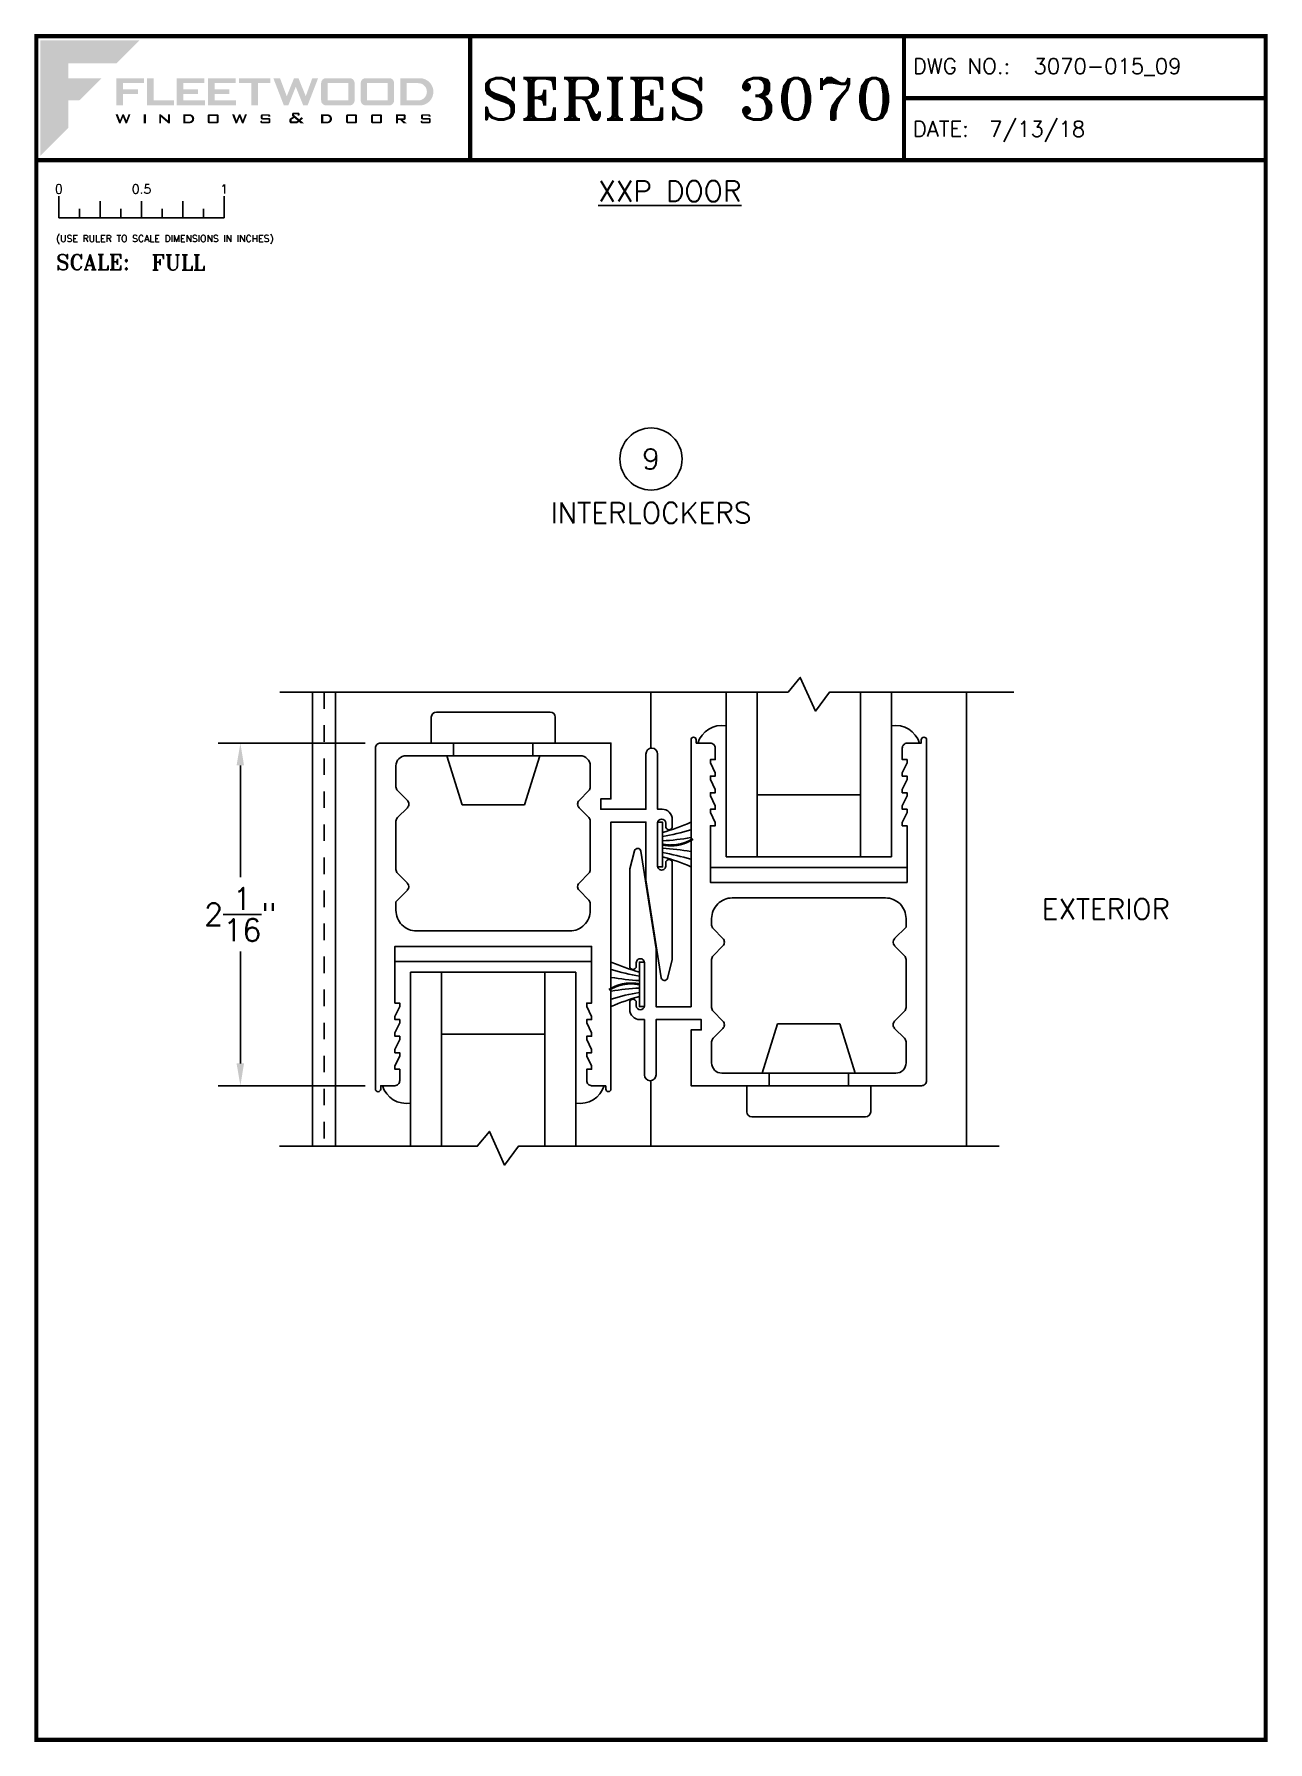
# Paper-space layout 'DETAIL 9' of a CAD drawing. Extents: x 0.3 to 7.8, y 0.1 to 10.4.
# The model-space entities are those that its viewports show. They can reach past a viewport. Long polylines and large blocks are cut down to what shows.
import ezdxf
from ezdxf.enums import TextEntityAlignment as Align

# ---------------------------------------------------------------- set-up
doc = ezdxf.new("R2010")
doc.units = 0
doc.header["$MEASUREMENT"] = 0
doc.linetypes.add('HIDDEN', pattern=[0.075, 0.05, -0.025])
doc.layers.get('0').update_dxf_attribs({"linetype": 'CONTINUOUS'})
doc.layers.get('DEFPOINTS').update_dxf_attribs({"color": 1, "linetype": 'CONTINUOUS'})
for name, color, linetype in [('DIM', 7, 'CONTINUOUS'), ('FRAME', 1, 'CONTINUOUS'), ('GLASS-VINYL', 7, 'CONTINUOUS'), ('MISC', 7, 'CONTINUOUS'), ('SASH', 5, 'CONTINUOUS'), ('SEAL', 7, 'CONTINUOUS'), ('SILL-PAN', 7, 'CONTINUOUS'), ('TEXT', 7, 'CONTINUOUS'), ('VENT', 5, 'CONTINUOUS')]:
    doc.layers.add(name, color=color, linetype=linetype)
doc.layers.add('VP', color=40, linetype='CONTINUOUS', plot=False)
doc.layers.get('VP').off()
doc.styles.add('ROMANS', font='romans')
doc.styles.add('ROMANT', font='romant')
doc.styles.add('SIMPLEX-094', font='simplex.shx', dxfattribs={"height": 0.094})
doc.styles.get("Standard").update_dxf_attribs({"font": 'simplex.shx'})
doc.dimstyles.new('FULL SCALE', dxfattribs={"dimscale": 0.75, "dimtxt": 0.18, "dimasz": 0.18, "dimexe": 0.18, "dimexo": 0.125, "dimgap": 0.09, "dimtad": 0, "dimtih": 1, "dimtoh": 1, "dimdec": 4, "dimzin": 0, "dimdsep": 46, "dimlunit": 4, "dimtxsty": 'Standard', "dimcen": 0.09, "dimadec": 0, "dimazin": 0, "dimtfac": 1, "dimtdec": 4, "dimtofl": 0, "dimtmove": 0, "dimatfit": 3, "dimfxl": 0, "dimtolj": 1, "dimtzin": 0, "dimarcsym": 0})

# ---------------------------------------------------------------- blocks, each defined once
blk = doc.blocks.new('*D70')
at = {"layer": 'DEFPOINTS', "color": 0}
for p in [(2.396, 6.158), (1.548, 4.084), (2.397, 4.084)]:
    blk.add_point(p, dxfattribs=at)
at = {"layer": 'TEXT', "color": 0, "lineweight": -2}
for p, q in [((2.302, 6.158), (1.413, 6.158)), ((1.548, 6.023), (1.548, 5.346)), ((1.548, 4.219), (1.548, 4.896)), ((2.303, 4.084), (1.413, 4.084))]:
    blk.add_line(p, q, dxfattribs=at)
at = {"layer": 'TEXT', "color": 0}
for points in [[(1.525, 6.023), (1.57, 6.023), (1.548, 6.158)], [(1.525, 4.219), (1.57, 4.219), (1.548, 4.084)]]:
    blk.add_solid(points, dxfattribs=at)
at = {"layer": 'TEXT', "color": 0, "insert": (1.548, 5.121), "char_height": 0.135, "attachment_point": 5}
blk.add_mtext('\\A1;2{\\H1x;\\S1/16;}"', dxfattribs=at)
blk = doc.blocks.new('Fleetwood_Logo_6-10-15')
h = blk.add_hatch(color=154)
h.dxf.hatch_style = 1
h.paths.add_polyline_path([(0.2526, -0.0017), (0.0019, -0.0017), (0.0019, -0.2942), (0.0725, -0.2236), (0.0725, -0.1535), (0.1007, -0.1535), (0.1567, -0.0976), (0.0725, -0.0976), (0.0725, -0.0596), (0.1946, -0.0596)])
h = blk.add_hatch(color=251)
h.dxf.hatch_style = 1
h.paths.add_polyline_path([(0.2487, -0.1256), (0.2112, -0.1256), (0.2112, -0.1102), (0.2647, -0.1102), (0.2647, -0.0976), (0.1946, -0.0976), (0.1946, -0.1667), (0.2112, -0.1667), (0.2112, -0.1377), (0.2487, -0.1377)])
h = blk.add_hatch(color=251)
h.dxf.hatch_style = 1
h.paths.add_polyline_path([(0.2886, -0.0976), (0.272, -0.0976), (0.272, -0.1667), (0.3401, -0.1667), (0.3401, -0.1535), (0.2886, -0.1535)])
h = blk.add_hatch(color=251)
h.dxf.hatch_style = 1
h.paths.add_polyline_path([(0.4175, -0.0976), (0.3474, -0.0976), (0.3474, -0.1667), (0.4185, -0.1667), (0.4185, -0.1534), (0.364, -0.1534), (0.364, -0.1377), (0.4015, -0.1377), (0.4015, -0.1256), (0.364, -0.1256), (0.364, -0.1102), (0.4175, -0.1102)])
h = blk.add_hatch(color=251)
h.dxf.hatch_style = 1
h.paths.add_polyline_path([(0.4965, -0.0976), (0.4264, -0.0976), (0.4264, -0.1667), (0.4975, -0.1667), (0.4975, -0.1534), (0.443, -0.1534), (0.443, -0.1377), (0.4804, -0.1377), (0.4804, -0.1256), (0.443, -0.1256), (0.443, -0.1102), (0.4965, -0.1102)])
h = blk.add_hatch(color=251)
h.dxf.hatch_style = 1
h.paths.add_polyline_path([(0.5842, -0.0976), (0.5054, -0.0976), (0.5054, -0.1102), (0.5365, -0.1102), (0.5365, -0.1667), (0.5531, -0.1667), (0.5531, -0.1102), (0.5842, -0.1102)])
h = blk.add_hatch(color=251)
h.dxf.hatch_style = 1
h.paths.add_polyline_path([(0.6089, -0.0976), (0.5921, -0.0976), (0.6188, -0.1667), (0.63, -0.1667), (0.6489, -0.1192), (0.6679, -0.1667), (0.6789, -0.1667), (0.7056, -0.0976), (0.6908, -0.0976), (0.6742, -0.1433), (0.6558, -0.0976), (0.6446, -0.0976), (0.6261, -0.1433)])
h = blk.add_hatch(color=251)
h.dxf.hatch_style = 1
h.paths.add_polyline_path([(0.7853, -0.0976), (0.726, -0.0976, 0.414214), (0.7133, -0.1102), (0.7133, -0.154, 0.414214), (0.726, -0.1667), (0.7853, -0.1667, 0.414214), (0.798, -0.154), (0.798, -0.1102, 0.414214)])
h.paths.add_polyline_path([(0.7819, -0.1102), (0.7819, -0.154), (0.7294, -0.154), (0.7294, -0.1102)], flags=16)
h = blk.add_hatch(color=251)
h.dxf.hatch_style = 1
h.paths.add_polyline_path([(0.8856, -0.0976), (0.8262, -0.0976, 0.414214), (0.8136, -0.1102), (0.8136, -0.154, 0.414214), (0.8262, -0.1667), (0.8856, -0.1667, 0.414214), (0.8982, -0.154), (0.8982, -0.1102, 0.414214)])
h.paths.add_polyline_path([(0.8822, -0.1102), (0.8822, -0.154), (0.8296, -0.154), (0.8296, -0.1102)], flags=16)
h = blk.add_hatch(color=251)
h.dxf.hatch_style = 1
h.paths.add_polyline_path([(0.9632, -0.0976), (0.914, -0.0976), (0.914, -0.1667), (0.9632, -0.1667, 1)])
h.paths.add_polyline_path([(0.9301, -0.1102), (0.9593, -0.1102, -1), (0.9593, -0.154), (0.9301, -0.154)], flags=16)
h = blk.add_hatch(color=7)
h.dxf.hatch_style = 1
h.paths.add_polyline_path([(0.2301, -0.1891), (0.2251, -0.1891), (0.2196, -0.2043), (0.2134, -0.1891), (0.2097, -0.1891), (0.2035, -0.2043), (0.1978, -0.1891), (0.1922, -0.1891), (0.2011, -0.2121), (0.2048, -0.2121), (0.2112, -0.1963), (0.2175, -0.2121), (0.2212, -0.2121)])
h = blk.add_hatch(color=7)
h.dxf.hatch_style = 1
h.paths.add_polyline_path([(0.2691, -0.1891), (0.2637, -0.1891), (0.2637, -0.2118), (0.2637, -0.2121), (0.2691, -0.2121)])
h = blk.add_hatch(color=7)
h.dxf.hatch_style = 1
h.paths.add_polyline_path([(0.3077, -0.1964), (0.3259, -0.2121), (0.3298, -0.2121), (0.3298, -0.1891), (0.325, -0.1891), (0.325, -0.2047), (0.3067, -0.1891), (0.3029, -0.1891), (0.3029, -0.2121), (0.3077, -0.2121)])
h = blk.add_hatch(color=7)
h.dxf.hatch_style = 1
h.paths.add_polyline_path([(0.3801, -0.1891), (0.3637, -0.1891), (0.3637, -0.2121), (0.3801, -0.2121, 1)])
h.paths.add_polyline_path([(0.3691, -0.2079), (0.3691, -0.1933), (0.3788, -0.1933, -1), (0.3788, -0.2079)], flags=16)
h = blk.add_hatch(color=7)
h.dxf.hatch_style = 1
h.paths.add_polyline_path([(0.4537, -0.2079), (0.4537, -0.1933, 0.414214), (0.4495, -0.1891), (0.4297, -0.1891, 0.414214), (0.4255, -0.1933), (0.4255, -0.2079, 0.414214), (0.4297, -0.2121), (0.4495, -0.2121, 0.414214)])
h.paths.add_polyline_path([(0.4308, -0.2079), (0.4308, -0.1933), (0.4484, -0.1933), (0.4484, -0.2079)], flags=16)
h = blk.add_hatch(color=7)
h.dxf.hatch_style = 1
h.paths.add_polyline_path([(0.5253, -0.1891), (0.5203, -0.1891), (0.5148, -0.2043), (0.5087, -0.1891), (0.5049, -0.1891), (0.4988, -0.2043), (0.493, -0.1891), (0.4874, -0.1891), (0.4963, -0.2121), (0.5001, -0.2121), (0.5064, -0.1963), (0.5127, -0.2121), (0.5164, -0.2121)])
h = blk.add_hatch(color=7)
h.dxf.hatch_style = 1
h.paths.add_polyline_path([(0.5801, -0.1891), (0.5643, -0.1891, 0.414214), (0.56, -0.1933), (0.56, -0.1981, 0.414214), (0.5643, -0.2024), (0.58, -0.2024), (0.58, -0.2078), (0.5637, -0.2078), (0.5637, -0.2052), (0.5591, -0.2062), (0.5591, -0.2078, 0.414214), (0.5634, -0.2121), (0.5805, -0.2121, 0.414214), (0.5848, -0.2078), (0.5848, -0.2024, 0.414214), (0.5805, -0.1982), (0.5648, -0.1982), (0.5648, -0.193), (0.5798, -0.193), (0.5798, -0.1958), (0.5843, -0.1948), (0.5843, -0.1933, 0.414214)])
h = blk.add_hatch(color=7)
h.dxf.hatch_style = 1
h.paths.add_polyline_path([(0.645, -0.1913, -0.222262), (0.6447, -0.1906), (0.6447, -0.1892), (0.6535, -0.1892), (0.6535, -0.193), (0.6587, -0.1918), (0.6587, -0.189, 0.414214), (0.6544, -0.1847), (0.6437, -0.1847, 0.414214), (0.6394, -0.189), (0.6394, -0.1922, 0.222262), (0.6407, -0.1948), (0.6415, -0.1955), (0.6345, -0.1998, 0.260684), (0.6329, -0.2027), (0.6329, -0.2078, 0.414214), (0.6372, -0.2121), (0.6514, -0.2121, 0.17577), (0.6536, -0.2113), (0.657, -0.2085), (0.6614, -0.2121), (0.6699, -0.2121), (0.6613, -0.2049), (0.6676, -0.1997), (0.6637, -0.1964), (0.6574, -0.2017)])
h.paths.add_polyline_path([(0.6532, -0.2052), (0.6509, -0.2072, -0.17577), (0.6502, -0.2074), (0.6382, -0.2074), (0.6382, -0.2033, -0.260684), (0.6387, -0.2025), (0.6451, -0.1985)], flags=16)
h = blk.add_hatch(color=7)
h.dxf.hatch_style = 1
h.paths.add_polyline_path([(0.7294, -0.1891), (0.713, -0.1891), (0.713, -0.2121), (0.7294, -0.2121, 1)])
h.paths.add_polyline_path([(0.7184, -0.2079), (0.7184, -0.1933), (0.7281, -0.1933, -1), (0.7281, -0.2079)], flags=16)
h = blk.add_hatch(color=7)
h.dxf.hatch_style = 1
h.paths.add_polyline_path([(0.8045, -0.2079), (0.8045, -0.1933, 0.414214), (0.8003, -0.1891), (0.7805, -0.1891, 0.414214), (0.7763, -0.1933), (0.7763, -0.2079, 0.414214), (0.7805, -0.2121), (0.8003, -0.2121, 0.414214)])
h.paths.add_polyline_path([(0.7816, -0.2079), (0.7816, -0.1933), (0.7992, -0.1933), (0.7992, -0.2079)], flags=16)
h = blk.add_hatch(color=7)
h.dxf.hatch_style = 1
h.paths.add_polyline_path([(0.8678, -0.2079), (0.8678, -0.1933, 0.414214), (0.8636, -0.1891), (0.8438, -0.1891, 0.414214), (0.8396, -0.1933), (0.8396, -0.2079, 0.414214), (0.8438, -0.2121), (0.8636, -0.2121, 0.414214)])
h.paths.add_polyline_path([(0.8449, -0.2079), (0.8449, -0.1933), (0.8624, -0.1933), (0.8624, -0.2079)], flags=16)
h = blk.add_hatch(color=7)
h.dxf.hatch_style = 1
h.paths.add_polyline_path([(0.9277, -0.1993), (0.9277, -0.1933, 0.414214), (0.9235, -0.1891), (0.9028, -0.1891), (0.9028, -0.2121), (0.9082, -0.2121), (0.9082, -0.2035), (0.9131, -0.2035), (0.9224, -0.2121), (0.9303, -0.2121), (0.9197, -0.2035), (0.9235, -0.2035, 0.414214)])
h.paths.add_polyline_path([(0.9082, -0.1993), (0.9082, -0.1933), (0.9214, -0.1933, -0.414214), (0.9224, -0.1943), (0.9224, -0.1983, -0.414214), (0.9214, -0.1993)], flags=16)
h = blk.add_hatch(color=7)
h.dxf.hatch_style = 1
h.paths.add_polyline_path([(0.9867, -0.1982), (0.971, -0.1982), (0.971, -0.193), (0.9859, -0.193), (0.9859, -0.1958), (0.9905, -0.1948), (0.9905, -0.1933, 0.414214), (0.9863, -0.1891), (0.9705, -0.1891, 0.414214), (0.9662, -0.1933), (0.9662, -0.1981, 0.414214), (0.9705, -0.2024), (0.9862, -0.2024), (0.9862, -0.2078), (0.9699, -0.2078), (0.9699, -0.2052), (0.9653, -0.2062), (0.9653, -0.2078, 0.414214), (0.9696, -0.2121), (0.9867, -0.2121, 0.414214), (0.991, -0.2078), (0.991, -0.2024, 0.414214)])
blk = doc.blocks.new('A-SIZE_P')
at = {"const_width": 0.025}
blk.add_lwpolyline([(0.313, 0.125), (7.751, 0.125), (7.751, 10.437), (0.313, 10.437)], close=True, dxfattribs=at)
for points in [[(2.938, 10.437), (2.938, 9.687)], [(5.563, 10.437), (5.563, 9.687)], [(5.563, 10.062), (7.751, 10.062)], [(0.313, 9.687), (7.751, 9.687)]]:
    blk.add_lwpolyline(points, dxfattribs=at)
at = {"xscale": 2.387023416083395, "yscale": 2.387023416083395, "zscale": 2.387023416083395}
blk.add_blockref('Fleetwood_Logo_6-10-15', (0.334, 10.416), dxfattribs=at)
for s, style, p in [('DWG NO.:', 'SIMPLEX-094', (5.617, 10.209)), ('DATE:', 'SIMPLEX-094', (5.616, 9.829)), ('SCALE:', 'ROMANT', (0.433, 9.022))]:
    blk.add_text(s, height=0.094, dxfattribs=dict(style=style)).set_placement(p)
for tag, p, style in [('DWG_NO', (6.346, 10.209), 'SIMPLEX-094'), ('DATE', (6.077, 9.829), 'SIMPLEX-094'), ('SCALE', (1.011, 9.02), 'ROMANT')]:
    blk.add_attdef(tag, p, '', height=0.094, dxfattribs=dict(style=style))
for tag, height, style, width, p, p2 in [('DWG_NO_F', 0.094, 'SIMPLEX-094', 1.745692, (6.347, 10.209), (7.683, 10.209)), ('PRODUCT', 0.25, 'ROMANT', 1.390728, (3.001, 9.934), (5.5, 9.934))]:
    blk.add_attdef(tag, text='', height=height, dxfattribs=dict(style=style, width=width)).set_placement(p, p2, align=Align.FIT)
blk = doc.blocks.new('Full')
for p, q in [((0.137, -0.219), (0.137, -0.35)), ((0.262, -0.294), (0.262, -0.35)), ((0.387, -0.249), (0.387, -0.35)), ((0.512, -0.294), (0.512, -0.35)), ((0.637, -0.249), (0.637, -0.35)), ((0.762, -0.294), (0.762, -0.35)), ((0.887, -0.249), (0.887, -0.35)), ((1.012, -0.294), (1.012, -0.35)), ((1.137, -0.219), (1.137, -0.35)), ((0.137, -0.35), (1.137, -0.35))]:
    blk.add_line(p, q)
for s, p in [('0', (0.137, -0.219)), ('0.5', (0.637, -0.219)), ('1', (1.137, -0.219))]:
    blk.add_text(s, height=0.055).set_placement(p, align=Align.BOTTOM_CENTER)
at = {"style": 'ROMANS'}
blk.add_text('(USE RULER TO SCALE DIMENSIONS IN INCHES)', height=0.04115, dxfattribs=at).set_placement((0.12, -0.495))
blk = doc.blocks.new('sectball')
blk.add_circle((0, 0), 0.125)
blk.add_attdef('NO', text='', height=0.062).set_placement((0, 0), align=Align.MIDDLE_CENTER)
for tag, p in [('LINE1', (0, -0.2588)), ('LINE2', (0, -0.3864)), ('LINE3', (0, -0.5214))]:
    blk.add_attdef(tag, text='', height=0.078).set_placement(p, align=Align.CENTER)
blk = doc.blocks.new('3006 STD POST-INTERLOCKER')
for points in [[(-2.074, -0.666), (-2.074, -0.58, -0.414214), (-2.043, -0.55), (-1.974, -0.55), (-1.974, -0.58), (-1.954, -0.58), (-1.894, -0.55), (-1.874, -0.55), (-1.874, -0.58), (-1.854, -0.58), (-1.794, -0.55), (-1.774, -0.55), (-1.774, -0.58), (-1.754, -0.58), (-1.694, -0.55), (-1.674, -0.55), (-1.674, -0.58), (-1.654, -0.58), (-1.594, -0.55), (-1.574, -0.55), (-1.574, -0.58), (-1.231, -0.58), (-1.231, 0.61), (-1.574, 0.61), (-1.574, 0.581), (-1.594, 0.581), (-1.654, 0.61), (-1.674, 0.61), (-1.674, 0.581), (-1.694, 0.581), (-1.754, 0.61), (-1.774, 0.61), (-1.774, 0.581), (-1.794, 0.581), (-1.854, 0.61), (-1.874, 0.61), (-1.874, 0.581), (-1.894, 0.581), (-1.954, 0.61), (-1.974, 0.61), (-1.974, 0.581), (-2.043, 0.581, -0.414214), (-2.074, 0.611), (-2.074, 0.696), (-2.094, 0.696, -0.999996), (-2.094, 0.728), (-0.031, 0.728, -0.414214), (0, 0.697), (0, -0.697), (-0.338, -0.697), (-0.338, -0.635), (-0.4, -0.635), (-0.4, -0.908), (-0.066, -0.908, -1), (-0.066, -0.979), (-0.4, -0.979), (-0.4, -1.006, -0.414214), (-0.462, -1.068), (-0.504, -1.068, -1), (-0.504, -1.028), (-0.484, -1.028, 0.999996), (-0.484, -0.979), (-0.744, -0.979, 1.000003), (-0.744, -1.028), (-0.724, -1.028, -0.999994), (-0.724, -1.068), (-1.312, -1.068), (-1.422, -1.039, -0.811415), (-1.42, -1), (-0.828, -0.908), (-0.478, -0.908), (-0.478, -0.697), (-2.094, -0.697, -0.999996), (-2.094, -0.666), (-2.074, -0.666)], [(-0.891, 0.535), (-0.96, 0.604), (-1.012, 0.604, 0.414214), (-1.137, 0.479), (-1.137, -0.447, 0.414214), (-1.012, -0.572), (-0.973, -0.572, 0.198912), (-0.951, -0.563), (-0.891, -0.504, -0.414214), (-0.847, -0.504), (-0.787, -0.563, 0.198912), (-0.765, -0.572), (-0.473, -0.572, 0.198912), (-0.451, -0.563), (-0.391, -0.504, -0.414214), (-0.347, -0.504), (-0.287, -0.563, 0.198912), (-0.265, -0.572), (-0.138, -0.572, 0.414214), (-0.076, -0.51), (-0.076, 0.542, 0.414214), (-0.138, 0.604), (-0.265, 0.604, 0.198912), (-0.287, 0.594), (-0.347, 0.535, -0.414214), (-0.391, 0.535), (-0.451, 0.594, 0.198912), (-0.473, 0.604), (-0.765, 0.604, 0.198912), (-0.787, 0.594), (-0.847, 0.535)]]:
    blk.add_lwpolyline(points, format="xyb")
blk.add_arc((-0.869, 0.557), 0.031, 225.0005, 315.0002)
blk = doc.blocks.new('A$C1D443341')
for p, q in [((0.188, 0.75), (0.031, 0.75)), ((0.188, 0.75), (0.188, 0)), ((0, 0.719), (0, 0.031)), ((0.264, 0.656), (0.562, 0.563)), ((0.264, 0.656), (0.264, 0.094)), ((0.264, 0.615), (0.188, 0.615)), ((0.562, 0.563), (0.562, 0.187)), ((0.264, 0.135), (0.188, 0.135)), ((0.264, 0.094), (0.562, 0.187)), ((0.188, 0), (0.031, 0))]:
    blk.add_line(p, q)
for centre, start, end in [((0.031, 0.719), 90, 180), ((0.031, 0.031), 180, 270)]:
    blk.add_arc(centre, 0.031, start, end)
blk = doc.blocks.new('A$C47D80548')
at = {"layer": 'MISC', "xscale": 0.25, "yscale": 0.25, "zscale": 0.25}
blk.add_blockref('A$C1D443341', (0, 0), dxfattribs=at)
blk = doc.blocks.new('A$C1B9D595B')
at = {"layer": 'FRAME', "rotation": 180}
blk.add_blockref('A$C47D80548', (0.1405, 0.1875), dxfattribs=at)
blk = doc.blocks.new('A$C363677CB')
at = {"layer": 'SASH', "rotation": 180}
blk.add_blockref('A$C1B9D595B', (0.1405, 0.1875), dxfattribs=at)
blk = doc.blocks.new('BUMPER')
at = {"layer": 'TEXT', "rotation": 180}
blk.add_blockref('A$C363677CB', (0.047, 0.0937), dxfattribs=at)
blk = doc.blocks.new('*U177')
for centre, radius, start, end in [((-0.336, 1.374), 1.351, 285.7345, 293.4385), ((-0.214, 1.458), 1.43, 279.811, 286.8592), ((-0.038, 1.393), 1.372, 272.8379, 280.0309), ((-0.038, -1.393), 1.372, 79.9691, 87.1621), ((-0.214, -1.458), 1.43, 73.1408, 80.189), ((-0.336, -1.374), 1.351, 66.5615, 74.2655)]:
    blk.add_arc(centre, radius, start, end)
at = {"layer": 'SEAL'}
blk.add_lwpolyline([(0, -0.135), (0, 0.135), (0.03, 0.135), (0.03, -0.135)], close=True, dxfattribs=at)
at = {"layer": 'SEAL', "const_width": 0.015}
blk.add_lwpolyline([(0.03, 0, 0.199058), (0.214, 0.034)], format="xyb", dxfattribs=at)
at = {"flags": 9}
for tag, p in [('MANUFACTURER_PART_#', (0, -0.199)), ('FLEETWOOD_PART_#', (-0.001, -0.249))]:
    blk.add_attdef(tag, p, '', height=0.0312, dxfattribs=at)
blk = doc.blocks.new('*U173')
at = {"layer": 'MISC', "xscale": 4, "yscale": 4, "zscale": 4, "rotation": 180}
blk.add_blockref('BUMPER', (-1.231, 0), dxfattribs=at)
at = {"layer": 'SEAL', "xscale": -1, "rotation": 90}
blk.add_blockref('*U177', (-0.617, -0.994), dxfattribs=at)
at = {"layer": 'VENT', "xscale": -1}
blk.add_blockref('3006 STD POST-INTERLOCKER', (-1.231, -0.015), dxfattribs=at)
blk = doc.blocks.new('3070-INTERLOCKERS')
at = {"layer": 'VENT'}
blk.add_blockref('*U173', (0.194, 0.954), dxfattribs=at)
at = {"layer": 'VENT', "rotation": 180}
blk.add_blockref('*U173', (-0.194, -0.954), dxfattribs=at)

msp = doc.modelspace()

# ---------------------------------------------------------------- linework, layer by layer
for p, q in [((12.53807, 10.91929), (12.53807, 10.5803)), ((12.53807, 8.1718), (12.53807, 8.56902))]:
    msp.add_line(p, q)
at = {"layer": 'GLASS-VINYL'}
for p, q in [((12.99207, 10.91929), (12.99207, 9.92416)), ((13.17957, 10.91929), (13.17957, 9.92416)), ((13.80457, 10.91929), (13.80457, 9.92416)), ((13.99207, 10.91929), (13.99207, 9.92416)), ((13.17957, 10.29916), (13.80457, 10.29916)), ((12.99207, 9.92416), (13.99207, 9.92416)), ((14.08707, 9.85916), (12.89707, 9.85916)), ((10.98907, 9.29016), (12.17907, 9.29016)), ((11.08407, 8.1718), (11.08407, 9.22516)), ((12.08407, 9.22516), (11.08407, 9.22516)), ((11.27157, 8.1718), (11.27157, 9.22516)), ((11.89657, 8.1718), (11.89657, 9.22516)), ((12.08407, 8.1718), (12.08407, 9.22516)), ((11.89657, 8.85016), (11.27157, 8.85016))]:
    msp.add_line(p, q, dxfattribs=at)
for points in [[(14.64462, 8.1718), (11.73649, 8.1718), (11.65222, 8.05756), (11.56076, 8.26144), (11.48649, 8.1718), (10.29114, 8.1718)], [(14.64462, 7.93907), (11.73649, 7.93907), (11.65222, 7.82484), (11.56076, 8.02872), (11.48649, 7.93907), (10.29114, 7.93907)]]:
    msp.add_lwpolyline(points, dxfattribs=at)
for centre, start, end in [((12.96754, 10.56609), 80.75972, 162.645769), ((14.0166, 10.56609), 17.354231, 99.24028), ((11.05954, 8.58322), 197.354231, 279.24028), ((12.1086, 8.58322), 260.75972, 342.645769)]:
    msp.add_arc(centre, 0.15276, start, end, dxfattribs=at)
at = {"layer": 'MISC'}
msp.add_lwpolyline([(14.73241, 10.91929), (13.61707, 10.91929), (13.53281, 10.80506), (13.44135, 11.00894), (13.36707, 10.91929), (10.29327, 10.91929)], dxfattribs=at)
at = {"layer": 'SILL-PAN'}
for p, q in [((10.49107, 10.91929), (10.49107, 8.1718)), ((10.63007, 10.91929), (10.63007, 8.1718)), ((14.44607, 10.91929), (14.44607, 8.1718)), ((14.44607, 10.91929), (14.44607, 8.1718))]:
    msp.add_line(p, q, dxfattribs=at)
at = {"layer": 'SILL-PAN', "linetype": 'HIDDEN'}
msp.add_line((10.56057, 10.91929), (10.56057, 8.1718), dxfattribs=at)

# ---------------------------------------------------------------- block references
at = {"layer": 'MISC', "xscale": -1, "rotation": 270}
msp.add_blockref('3070-INTERLOCKERS', (12.53807, 9.57466), dxfattribs=at)

psp = doc.layouts.new('DETAIL 9')

# ---------------------------------------------------------------- block references
at = {"layer": 'DIM'}
ref = psp.add_blockref('A-SIZE_P', (0, 0), dxfattribs=at)
ref.add_attrib('DATE', '7/13/18', (6.07741, 9.82884), dxfattribs={"layer": '0', "height": 0.094, "style": 'SIMPLEX-094'})
ref.add_attrib('SCALE', 'FULL', (1.01101, 9.02035), dxfattribs={"layer": '0', "height": 0.094, "style": 'ROMANT'})
ref.add_attrib('PRODUCT', 'SERIES 3070', dxfattribs={"layer": '0', "height": 0.25, "style": 'ROMANT', "width": 0.981308}).set_placement((3.0005, 9.93352), (5.5005, 9.93352), align=Align.FIT)
ref.add_attrib('DWG_NO', '3070-015_09', (6.34634, 10.20879), dxfattribs={"layer": '0', "height": 0.094, "style": 'SIMPLEX-094'})
psp.add_blockref('Full', (0.313, 9.687), dxfattribs=at)
at = {"layer": 'TEXT'}
ref = psp.add_blockref('sectball', (4.032, 7.87785), dxfattribs=dict(at, xscale=1.503999999999998, yscale=1.503999999999998, zscale=1.503999999999998))
ref.add_attrib('NO', '9', dxfattribs={"layer": '0', "height": 0.125}).set_placement((4.032, 7.87785), align=Align.MIDDLE_CENTER)
ref.add_attrib('LINE1', 'INTERLOCKERS', dxfattribs={"layer": '0', "height": 0.125}).set_placement((4.032, 7.48857), align=Align.CENTER)

# ---------------------------------------------------------------- texts
psp.add_text('EXTERIOR', height=0.124, dxfattribs=at).set_placement((6.78356, 5.09191), align=Align.CENTER)
at = {"layer": 'TEXT', "insert": (4.14582, 9.4995), "char_height": 0.124, "width": 1.2194, "attachment_point": 5}
psp.add_mtext('{\\LXXP DOOR}', dxfattribs=at)

# ---------------------------------------------------------------- dimensions: what is measured, and where the dimension line sits
at = {"layer": 'TEXT'}
dim = psp.add_linear_dim(base=(1.5475, 4.08402), p1=(2.396, 6.15802), p2=(2.397, 4.08402), angle=270, dimstyle='FULL SCALE', dxfattribs=at)
dim.commit()
dim.dimension.update_dxf_attribs({"geometry": '*D70', "text_midpoint": (1.5475, 5.12102)})

# ---------------------------------------------------------------- viewports
at = {"layer": 'VP'}
psp.add_viewport(center=(3.95398, 5.08218), size=(4.96096, 2.9938929), view_center_point=(12.46006, 9.53581), view_height=2.993893, dxfattribs=at)

doc.saveas('drawing.dxf')
